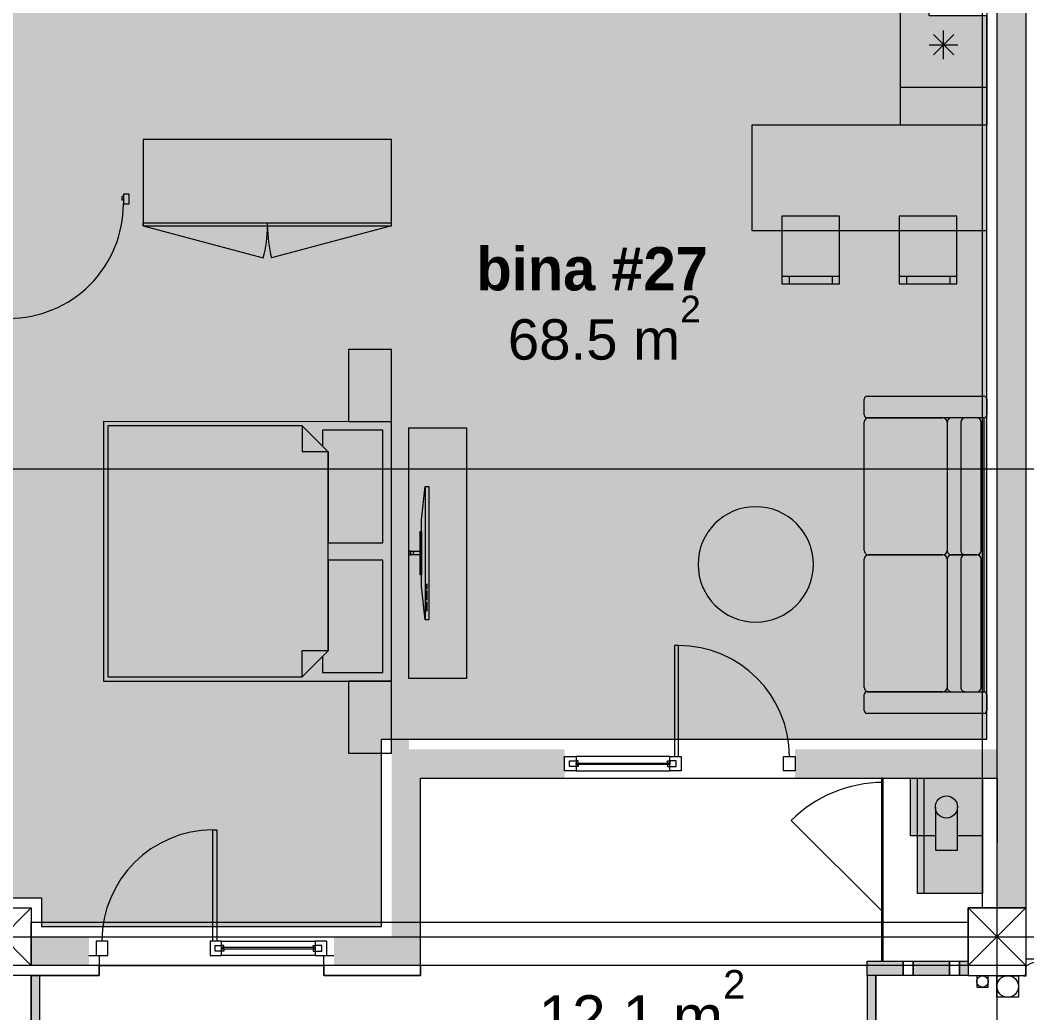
# Model space of a CAD drawing. Header units: millimetres. Extents: x 475159934 to 476245151, y 4620917055 to 4621447368.
# Drawn here: x 475268739 to 475275725, y 4621143878 to 4621150765 of the extents above; entities that cross this region are included whole.
import ezdxf

# ---------------------------------------------------------------- set-up
doc = ezdxf.new("R2010")
doc.units = ezdxf.units.MM
doc.header["$MEASUREMENT"] = 0
doc.linetypes.add('Dashed', pattern=[423.333333, 211.666667, -211.666667])
for name, color, linetype, lineweight in [('2D Drafting - General_Pen_No__1_Pen_No__7', 7, 'Continuous', 0), ('2D Drafting - General_Pen_No__250_Pen_No__2_Pen_No__7', 7, 'Continuous', 0), ('2D Drafting - General_Pen_No__250_Pen_No__7_Pen_No__250', 7, 'Continuous', 0), ('2D Drafting - General_Pen_No__250_Pen_No__7_Pen_No__7', 7, 'Continuous', 0), ('2D Drafting - General_Pen_No__7_Pen_No__7_Pen_No__7', 7, 'Continuous', 0), ('Annotation - Text_Pen_No__7_Pen_No__142', 142, 'Continuous', 0), ('Doors_Pen_No__7_Pen_No__7_Pen_No__7', 7, 'Continuous', 0), ('G-Anno-Nplt_Pen_No__142', 142, 'Continuous', 0), ('G-Anno-Nplt_Pen_No__151', 151, 'Continuous', 0), ('G-Anno-Nplt_Pen_No__4', 7, 'Continuous', 0), ('G-Anno-Nplt_Pen_No__7', 7, 'Continuous', 0), ('gegmebi_Pen_No__1_Pen_No__7', 7, 'Continuous', 0), ('gegmebi_Pen_No__7_Pen_No__7', 7, 'Continuous', 0), ('kar-panjara_Pen_No__7_Pen_No__7_Pen_No__7', 7, 'Continuous', 0), ('New_2D Drafting - General_Pen_No__250_Pen_No__7_Pen_No__255', 255, 'Continuous', 0), ('New_2D Drafting - General_Pen_No__2_Pen_No__250', 7, 'Continuous', 0), ('New_G-Anno-Nplt_Pen_No__250', 7, 'Continuous', 0), ('New_G-Anno-Nplt_Pen_No__255', 255, 'Continuous', 0), ('New_G-Anno-Nplt_Pen_No__4', 7, 'Continuous', 0), ('New_reg_nak_Pen_No__250', 7, 'Continuous', 0), ('New_reg_nak_Pen_No__7', 7, 'Continuous', 0), ('New_Structural - Bearing_Pen_No__250', 7, 'Continuous', 0), ('New_Structural - Bearing_Pen_No__7', 7, 'Continuous', 0), ('zoma_Pen_No__1', 1, 'Continuous', 0), ('zoma_Pen_No__142', 142, 'Continuous', 0), ('zoma_Pen_No__5_Pen_No__5', 5, 'Continuous', 0)]:
    doc.layers.add(name, color=color, linetype=linetype, lineweight=lineweight)
for name, color, linetype in [('New_Interior - Furniture', 7, 'Continuous'), ('New_R03_Nakveti', 7, 'Continuous'), ('zoma', 7, 'Continuous')]:
    doc.layers.add(name, color=color, linetype=linetype)
doc.layers.add('New_Interior - Furniture _Pen_No__252', color=7, linetype='Continuous', lineweight=0, true_color=0x666666)
doc.layers.add('New_R03_Nakveti_Pen_No__252', color=7, linetype='Continuous', lineweight=0, true_color=0x666666)
doc.styles.add('GENERATED_STYLE_1', font='arial.ttf')
doc.styles.add('GENERATED_STYLE_3', font='arial.ttf')
doc.styles.add('GENERATED_STYLE_7', font='')
doc.styles.get('GENERATED_STYLE_7').set_extended_font_data('AcadMtavr', bold=True)
doc.dimstyles.new('GENERATED_STYLE__11', dxfattribs={"dimtxt": 500, "dimasz": 228, "dimexe": 0.18, "dimexo": 3, "dimgap": 0, "dimtad": 1, "dimlfac": 0.001, "dimzin": 0, "dimdsep": 46, "dimtxsty": 'GENERATED_STYLE_3', "dimblk": 'ARROWHEAD_2', "dimblk1": 'ARROWHEAD_2', "dimblk2": 'ARROWHEAD_2', "dimcen": 0.09, "dimclrd": 1, "dimclre": 1, "dimclrt": 1, "dimadec": 0, "dimazin": 0, "dimtfac": 1, "dimtdec": 4, "dimtmove": 2, "dimatfit": 3, "dimfxl": 1, "dimtolj": 1, "dimtzin": 0, "dimarcsym": 0})
doc.dimstyles.new('GENERATED_STYLE__27', dxfattribs={"dimtxt": 0.18, "dimasz": 364.8, "dimexe": 0.18, "dimexo": 0.0625, "dimgap": 0, "dimtad": 0, "dimtih": 1, "dimtoh": 1, "dimdec": 4, "dimzin": 0, "dimdsep": 46, "dimcen": 0.09, "dimadec": 0, "dimazin": 0, "dimtfac": 1, "dimtdec": 4, "dimtmove": 0, "dimatfit": 3, "dimldrblk": 'ARROWHEAD_11', "dimfxl": 1, "dimtolj": 1, "dimtzin": 0, "dimarcsym": 0})
doc.dimstyles.new('GENERATED_STYLE__3', dxfattribs={"dimtxt": 200, "dimasz": 64.421331, "dimexe": 0.18, "dimexo": 3, "dimgap": 0, "dimtad": 1, "dimtih": 1, "dimtoh": 1, "dimlfac": 0.001, "dimzin": 0, "dimdsep": 46, "dimtxsty": 'GENERATED_STYLE_3', "dimblk": 'ARROWHEAD_2', "dimblk1": 'ARROWHEAD_2', "dimblk2": 'ARROWHEAD_2', "dimcen": 0.09, "dimclrd": 142, "dimclre": 142, "dimclrt": 142, "dimadec": 0, "dimazin": 0, "dimtfac": 1, "dimtdec": 4, "dimtmove": 0, "dimatfit": 3, "dimfxl": 1, "dimtolj": 1, "dimtzin": 0, "dimarcsym": 0})
doc.dimstyles.new('GENERATED_STYLE__6', dxfattribs={"dimtxt": 200, "dimasz": 64.421331, "dimexe": 0.18, "dimexo": 3, "dimgap": 0, "dimtad": 1, "dimlfac": 0.001, "dimzin": 0, "dimdsep": 46, "dimtxsty": 'GENERATED_STYLE_3', "dimblk": 'ARROWHEAD_2', "dimblk1": 'ARROWHEAD_2', "dimblk2": 'ARROWHEAD_2', "dimcen": 0.09, "dimclrd": 142, "dimclre": 142, "dimclrt": 142, "dimadec": 0, "dimazin": 0, "dimtfac": 1, "dimtdec": 4, "dimtmove": 0, "dimatfit": 3, "dimfxl": 1, "dimtolj": 1, "dimtzin": 0, "dimarcsym": 0})
doc.dimstyles.new('GENERATED_STYLE__7', dxfattribs={"dimtxt": 200, "dimasz": 64.421331, "dimexe": 0.18, "dimexo": 3, "dimgap": 0, "dimtad": 1, "dimtih": 1, "dimtoh": 1, "dimlfac": 0.001, "dimzin": 0, "dimdsep": 46, "dimtxsty": 'GENERATED_STYLE_3', "dimblk": 'ARROWHEAD_2', "dimblk1": 'ARROWHEAD_2', "dimblk2": 'ARROWHEAD_2', "dimcen": 0.09, "dimclrd": 142, "dimclre": 142, "dimclrt": 142, "dimadec": 0, "dimazin": 0, "dimtfac": 1, "dimtdec": 4, "dimtmove": 2, "dimatfit": 3, "dimfxl": 1, "dimtolj": 1, "dimtzin": 0, "dimarcsym": 0})

# ---------------------------------------------------------------- blocks, each defined once
blk = doc.blocks.new('Kitchen Layout 26_7')
at = {"layer": 'New_Interior - Furniture _Pen_No__252', "color": 251, "linetype": 'Continuous', "lineweight": 0, "true_color": 0x666666}
for p, q in [((3938.3, 705.1), (4079.7, 563.7)), ((3938.3, 563.7), (4079.7, 705.1)), ((4009, 734.4), (4009, 534.4)), ((3909, 634.4), (4109, 634.4)), ((3252.1, -27.5), (2802.1, -27.5)), ((2802.1, -27.5), (2802.1, -377.5)), ((3252.1, -377.5), (3252.1, -27.5)), ((2802.1, -377.5), (3252.1, -377.5))]:
    blk.add_line(p, q, dxfattribs=at)
at = {"layer": 'New_Interior - Furniture _Pen_No__252', "color": 251, "linetype": 'Dashed', "lineweight": 0, "true_color": 0x666666}
for p, q in [((4309, 338.2), (4009, 338.2)), ((4009, 338.2), (4009, -207.5)), ((4309, -507.5), (4309, 338.2)), ((4009, -207.5), (544, -207.5)), ((544, -207.5), (544, -507.5)), ((544, -507.5), (4309, -507.5))]:
    blk.add_line(p, q, dxfattribs=at)
at = {"layer": 'New_Interior - Furniture _Pen_No__252', "color": 251, "linetype": 'Continuous', "lineweight": 0, "true_color": 0x666666, "flags": 128}
for points in [[(236.7, -507.5), (4309, -507.5), (4309, 1192.5), (3709, 1192.5), (3709, 92.5), (236.7, 92.5)], [(3709, 930.6), (3709, 338.2), (4309, 338.2), (4309, 930.6)], [(2122.1, 42.5), (1542.1, 42.5), (1542.1, -457.5), (2122.1, -457.5)], [(3302.1, 22.5), (2752.1, 22.5), (2752.1, -477.5), (3302.1, -477.5)]]:
    blk.add_lwpolyline(points, close=True, dxfattribs=at)
at = {"layer": 'New_Interior - Furniture _Pen_No__252', "color": 251, "linetype": 'Continuous', "lineweight": 0, "true_color": 0x666666}
for centre, radius in [((1666.8, -92.5), 72.5), ((1958.5, -107.5), 105), ((1687.1, -325.5), 90), ((1991.6, -345), 72.5)]:
    blk.add_circle(centre, radius, dxfattribs=at)
blk = doc.blocks.new('Bed Layout 23')
at = {"layer": 'New_R03_Nakveti_Pen_No__252', "color": 251, "linetype": 'Continuous', "lineweight": 0, "true_color": 0x666666}
for p, q in [((-900, 0), (-1400, 0)), ((-1400, 0), (-1400, -300)), ((-900, -300), (-900, 0)), ((900, 0), (-900, 0)), ((-900, 0), (-900, -2000)), ((1400, 0), (900, 0)), ((900, 0), (900, -300)), ((900, -2000), (900, 0)), ((1400, -300), (1400, 0)), ((-1400, -300), (-900, -300)), ((900, -300), (1400, -300)), ((-690, -440), (-870, -620)), ((0, -440), (-690, -440)), ((-690, -440), (-690, -620)), ((690, -440), (0, -440)), ((870, -620), (690, -440)), ((690, -440), (690, -620)), ((-870, -620), (-870, -1970)), ((-870, -620), (-690, -620)), ((870, -620), (690, -620)), ((870, -1970), (870, -620)), ((-900, -2000), (900, -2000)), ((-870, -1970), (0, -1970)), ((0, -1970), (870, -1970))]:
    blk.add_line(p, q, dxfattribs=at)
at = {"layer": 'New_R03_Nakveti_Pen_No__252', "color": 251, "linetype": 'Continuous', "lineweight": 0, "true_color": 0x666666, "flags": 128}
for points in [[(-60, -440), (-60, -60), (-840, -60), (-840, -480), (-730, -480), (-690, -440)], [(690, -440), (730, -480), (840, -480), (840, -60), (60, -60), (60, -440)]]:
    blk.add_lwpolyline(points, close=True, dxfattribs=at)
blk = doc.blocks.new('Sofa 23')
at = {"layer": 'New_Interior - Furniture _Pen_No__252', "color": 251, "linetype": 'Continuous', "lineweight": 0, "true_color": 0x666666}
for p, q in [((20, 850), (130, 850)), ((2070, 850), (2180, 850)), ((0, 20), (0, 830)), ((150, 830), (150, 20)), ((150, 830), (2050, 830)), ((150, 780), (150, 604.7)), ((1070, 810), (180, 810)), ((1100, 604.7), (1100, 780)), ((1100, 780), (1100, 604.7)), ((2020, 810), (1130, 810)), ((2050, 20), (2050, 830)), ((2050, 604.7), (2050, 780)), ((2200, 830), (2200, 20)), ((180, 670), (1070, 670)), ((1130, 670), (2020, 670)), ((180, 574.7), (1070, 574.7)), ((180, 574.7), (1070, 574.7)), ((1130, 574.7), (2020, 574.7)), ((1130, 574.7), (2020, 574.7)), ((150, 30), (150, 544.7)), ((1100, 544.7), (1100, 30)), ((1100, 30), (1100, 544.7)), ((2050, 544.7), (2050, 30)), ((130, 0), (20, 0)), ((1070, 0), (180, 0)), ((2020, 0), (1130, 0)), ((2180, 0), (2070, 0))]:
    blk.add_line(p, q, dxfattribs=at)
for centre, radius, start, end in [((20, 830), 20, 90, 180), ((130, 830), 20, 0, 90), ((2070, 830), 20, 90, 180), ((2180, 830), 20, 0, 90), ((180, 780), 30, 90, 180), ((1070, 780), 30, 0, 90), ((1130, 780), 30, 90, 180), ((2020, 780), 30, 0, 90), ((180, 700), 30, 180, 270), ((1070, 700), 30, 270, 0), ((1130, 700), 30, 180, 270), ((2020, 700), 30, 270, 0), ((180, 604.7), 30, 180, 270), ((180, 544.7), 30, 90, 180), ((1070, 604.7), 30, 270, 0), ((1070, 544.7), 30, 0, 90), ((1130, 604.7), 30, 180, 270), ((1130, 544.7), 30, 90, 180), ((2020, 604.7), 30, 270, 0), ((2020, 544.7), 30, 0, 90), ((20, 20), 20, 180, 270), ((130, 20), 20, 270, 0), ((180, 30), 30, 180, 270), ((1070, 30), 30, 270, 0), ((1130, 30), 30, 180, 270), ((2020, 30), 30, 270, 0), ((2070, 20), 20, 180, 270), ((2180, 20), 20, 270, 0)]:
    blk.add_arc(centre, radius, start, end, dxfattribs=at)
blk = doc.blocks.new('Designer Table 05 26')
at = {"layer": 'New_Interior - Furniture _Pen_No__252', "color": 251, "linetype": 'Continuous', "lineweight": 0, "true_color": 0x666666, "flags": 128}
blk.add_lwpolyline([(400, 0, 1), (-400, 0, 1)], format="xyb", close=True, dxfattribs=at)
blk = doc.blocks.new('Dining Table Rectangle 24')
at = {"layer": 'New_Interior - Furniture _Pen_No__252', "color": 251, "linetype": 'Continuous', "lineweight": 0, "true_color": 0x666666}
for p, q in [((-557.5, 685), (-557.5, 735)), ((-257.5, 685), (-257.5, 735)), ((257.5, 685), (257.5, 735)), ((557.5, 685), (557.5, 735)), ((-607.5, 685), (-207.5, 685)), ((207.5, 685), (607.5, 685))]:
    blk.add_line(p, q, dxfattribs=at)
at = {"layer": 'New_Interior - Furniture _Pen_No__252', "color": 251, "linetype": 'Continuous', "lineweight": 0, "true_color": 0x666666, "flags": 128}
for points in [[(-607.5, 265), (-207.5, 265), (-207.5, 735), (-607.5, 735)], [(207.5, 265), (607.5, 265), (607.5, 735), (207.5, 735)], [(-815, -365), (815, -365), (815, 365), (-815, 365)]]:
    blk.add_lwpolyline(points, close=True, dxfattribs=at)
blk = doc.blocks.new('Wardrobe 01 26_14')
at = {"layer": 'New_Interior - Furniture _Pen_No__252', "color": 251, "linetype": 'Continuous', "lineweight": 0, "true_color": 0x666666}
for p, q in [((0, 20), (1723.6, 20)), ((0, 0), (0, 20)), ((0, 0), (832.4, -223)), ((861.8, 0), (861.8, 20)), ((1723.6, 0), (891.2, -223))]:
    blk.add_line(p, q, dxfattribs=at)
at = {"layer": 'New_Interior - Furniture _Pen_No__252', "color": 251, "linetype": 'Continuous', "lineweight": 0, "true_color": 0x666666, "flags": 128}
blk.add_lwpolyline([(0, 0), (1723.6, 0), (1723.6, 600), (0, 600)], close=True, dxfattribs=at)
at = {"layer": 'New_Interior - Furniture _Pen_No__252', "color": 251, "linetype": 'Continuous', "lineweight": 0, "true_color": 0x666666}
for centre, start, end in [((0, 0), 345, 0), ((1723.6, 0), 180, 195)]:
    blk.add_arc(centre, 861.8, start, end, dxfattribs=at)
blk = doc.blocks.new('*D841', base_point=(475826095.756614, 4621095193.190637))
at = {"layer": 'zoma_Pen_No__1', "color": 1, "linetype": 'Continuous', "lineweight": 0, "transparency": 16777216}
for p, q in [((475297116.781968, 4621144206.159981), (475297116.781968, 4621144352.859981)), ((475297266.781968, 4621144119.557481), (475296966.781968, 4621144292.762481)), ((475297341.781968, 4621144206.159981), (475296891.781968, 4621144206.159981)), ((475297116.781968, 4621136051.488978), (475297116.781968, 4621144206.159981)), ((475296966.781968, 4621136138.091478), (475297266.781968, 4621135964.886478)), ((475297341.781968, 4621136051.488978), (475296891.781968, 4621136051.488978)), ((475297116.781968, 4621135904.788979), (475297116.781968, 4621136051.488978))]:
    blk.add_line(p, q, dxfattribs=at)
at = {"layer": 'zoma_Pen_No__1', "color": 1, "lineweight": 0, "transparency": 16777216, "insert": (475297016.781968, 4621136884.270884), "char_height": 500, "attachment_point": 7, "rotation": 90, "style": 'GENERATED_STYLE_3'}
blk.add_mtext('\\A1;{\\pql;\\fArial|b0|i0|c204|p0;\\W1.000000;8.15}', dxfattribs=at)
blk = doc.blocks.new('ARROWHEAD_2')
at = {"color": 0, "linetype": 'Continuous', "lineweight": 0}
for p, q in [((-0.378, -0.655), (0.378, 0.655)), ((0, 0), (-1, 0))]:
    blk.add_line(p, q, dxfattribs=at)
blk = doc.blocks.new('*D878', base_point=(475826095.8, 4621095193.2))
at = {"layer": 'zoma_Pen_No__142', "color": 142, "linetype": 'Continuous', "lineweight": 0, "transparency": 16777216}
for p, q in [((475268441.2, 4621137897.2), (475268392.3, 4621137812.4)), ((475268416.8, 4621137791.2), (475268416.8, 4621137918.4)), ((475268841.2, 4621137897.2), (475268792.3, 4621137812.4)), ((475268816.8, 4621137791.2), (475268816.8, 4621137918.4)), ((475268416.8, 4621137854.8), (475268816.8, 4621137854.8))]:
    blk.add_line(p, q, dxfattribs=at)
blk = doc.blocks.new('*D879', base_point=(475826095.8, 4621095193.2))
at = {"layer": 'zoma_Pen_No__142', "color": 142, "linetype": 'Continuous', "lineweight": 0, "transparency": 16777216}
for p, q in [((475268841.2, 4621137897.2), (475268792.3, 4621137812.4)), ((475268816.8, 4621137791.2), (475268816.8, 4621137918.4)), ((475275341.2, 4621137897.2), (475275292.3, 4621137812.4)), ((475275316.8, 4621137791.2), (475275316.8, 4621137918.4)), ((475268816.8, 4621137854.8), (475275316.8, 4621137854.8))]:
    blk.add_line(p, q, dxfattribs=at)
at = {"layer": 'zoma_Pen_No__142', "color": 142, "lineweight": 0, "transparency": 16777216, "char_height": 200, "attachment_point": 7, "style": 'GENERATED_STYLE_3'}
for s, insert in [('\\A1;{\\pql;\\fArial|b0|i0|c204|p0;\\W1.000000;6.50}', (475271799.9, 4621137894.8)), ('\\A1;{\\pql;\\fArial|b0|i0|c204|p0;\\W1.000000;0.40}', (475274758.4, 4621137894.8))]:
    blk.add_mtext(s, dxfattribs=dict(at, insert=insert))
blk = doc.blocks.new('*D880', base_point=(475826095.8, 4621095193.2))
at = {"layer": 'zoma_Pen_No__142', "color": 142, "linetype": 'Continuous', "lineweight": 0, "transparency": 16777216}
for p, q in [((475275341.2, 4621137897.2), (475275292.3, 4621137812.4)), ((475275316.8, 4621137791.2), (475275316.8, 4621137918.4)), ((475275741.2, 4621137897.2), (475275692.3, 4621137812.4)), ((475275716.8, 4621137791.2), (475275716.8, 4621137918.4)), ((475275316.8, 4621137854.8), (475275716.8, 4621137854.8))]:
    blk.add_line(p, q, dxfattribs=at)
at = {"layer": 'zoma_Pen_No__142', "color": 142, "lineweight": 0, "transparency": 16777216, "insert": (475275599.9, 4621137951.9), "char_height": 200, "attachment_point": 7, "style": 'GENERATED_STYLE_3'}
blk.add_mtext('\\A1;{\\pql;\\fArial|b0|i0|c204|p0;\\W1.000000;0.30}', dxfattribs=at)
blk = doc.blocks.new('*D881', base_point=(475826095.8, 4621095193.2))
at = {"layer": 'zoma_Pen_No__142', "color": 142, "linetype": 'Continuous', "lineweight": 0, "transparency": 16777216}
for p, q in [((475275741.2, 4621137897.2), (475275692.3, 4621137812.4)), ((475275716.8, 4621137791.2), (475275716.8, 4621137918.4)), ((475276041.2, 4621137897.2), (475275992.3, 4621137812.4)), ((475276016.8, 4621137791.2), (475276016.8, 4621137918.4)), ((475275716.8, 4621137854.8), (475276016.8, 4621137854.8))]:
    blk.add_line(p, q, dxfattribs=at)
blk = doc.blocks.new('*D968', base_point=(475826095.8, 4621095193.2))
at = {"layer": 'zoma_Pen_No__142', "color": 142, "linetype": 'Continuous', "lineweight": 0, "transparency": 16777216}
for p, q in [((475300055.4, 4621159406.2), (475299928.2, 4621159406.2)), ((475300034.2, 4621159381.7), (475299949.4, 4621159430.6)), ((475299991.8, 4621159406.2), (475299991.8, 4621159447.6)), ((475299991.8, 4621140051.5), (475299991.8, 4621159406.2)), ((475299949.4, 4621140076), (475300034.2, 4621140027.1)), ((475300055.4, 4621140051.5), (475299928.2, 4621140051.5)), ((475299991.8, 4621140010.1), (475299991.8, 4621140051.5))]:
    blk.add_line(p, q, dxfattribs=at)
at = {"layer": 'zoma_Pen_No__142', "color": 142, "lineweight": 0, "transparency": 16777216, "insert": (475299951.8, 4621149385.6), "char_height": 200, "attachment_point": 7, "rotation": 90, "style": 'GENERATED_STYLE_3'}
blk.add_mtext('\\A1;{\\pql;\\fArial|b0|i0|c204|p0;\\W1.000000;19.35}', dxfattribs=at)
blk = doc.blocks.new('*D970', base_point=(475826095.8, 4621095193.2))
at = {"layer": 'zoma_Pen_No__142', "color": 142, "linetype": 'Continuous', "lineweight": 0, "transparency": 16777216}
for p, q in [((475299274.8, 4621144206.2), (475299147.7, 4621144206.2)), ((475299168.8, 4621144230.6), (475299253.6, 4621144181.7)), ((475299211.2, 4621140451.5), (475299211.2, 4621144206.2)), ((475299168.8, 4621140476), (475299253.6, 4621140427.1)), ((475299274.8, 4621140451.5), (475299147.7, 4621140451.5))]:
    blk.add_line(p, q, dxfattribs=at)
at = {"layer": 'zoma_Pen_No__142', "color": 142, "lineweight": 0, "transparency": 16777216, "char_height": 200, "attachment_point": 7, "rotation": 90, "style": 'GENERATED_STYLE_3'}
for s, insert in [('\\A1;{\\pql;\\fArial|b0|i0|c204|p0;\\W1.000000;0.40}', (475299171.2, 4621143647.8)), ('\\A1;{\\pql;\\fArial|b0|i0|c204|p0;\\W1.000000;3.75}', (475299171.2, 4621142061.9))]:
    blk.add_mtext(s, dxfattribs=dict(at, insert=insert))
blk = doc.blocks.new('ARROWHEAD_11')
at = {"color": 0, "linetype": 'Continuous', "lineweight": 0}
blk.add_line((0, 0), (-1, 0), dxfattribs=at)
at = {"color": 0, "linetype": 'Continuous', "lineweight": 0, "const_width": 0.25, "flags": 128}
blk.add_lwpolyline([(-0.125, 0, 1), (0.125, 0, 1)], format="xyb", close=True, dxfattribs=at)
blk = doc.blocks.new('Flexible Shelf 26')
at = {"layer": 'New_Interior - Furniture _Pen_No__252', "color": 251, "linetype": 'Continuous', "lineweight": 0, "true_color": 0x666666, "flags": 128}
blk.add_lwpolyline([(0, 0), (1739.8, 0), (1739.8, 400), (0, 400)], close=True, dxfattribs=at)
blk = doc.blocks.new('Flat Panel TV 26')
at = {"layer": 'New_Interior - Furniture _Pen_No__252', "color": 251, "linetype": 'Continuous', "lineweight": 0, "true_color": 0x666666}
for p, q in [((0, 25), (925.5, 25)), ((678.7, 10), (678.7, 16.2)), ((678.7, 16.2), (709.6, 16.2)), ((709.6, 10), (678.7, 10)), ((709.6, 16.2), (709.6, 10)), ((725, 10), (725, 16.2)), ((725, 16.2), (786.7, 16.2)), ((786.7, 10), (725, 10)), ((786.7, 16.2), (786.7, 10)), ((802.1, 10), (802.1, 16.2)), ((802.1, 16.2), (863.8, 16.2)), ((863.8, 10), (802.1, 10)), ((863.8, 16.2), (863.8, 10))]:
    blk.add_line(p, q, dxfattribs=at)
at = {"layer": 'New_Interior - Furniture _Pen_No__252', "color": 251, "linetype": 'Continuous', "lineweight": 0, "true_color": 0x666666, "flags": 128}
for points in [[(447.8, 127.5), (477.8, 127.5), (477.8, 137.5), (447.8, 137.5)], [(450.3, 60), (475.3, 60), (475.3, 127.5), (450.3, 127.5)], [(0, 0), (925.5, 0), (925.5, 25), (694.1, 50), (231.4, 50), (0, 25)], [(312.8, 50), (612.8, 50), (612.8, 60), (312.8, 60)]]:
    blk.add_lwpolyline(points, close=True, dxfattribs=at)
at = {"layer": 'New_Interior - Furniture _Pen_No__252', "color": 251, "linetype": 'Continuous', "lineweight": 0, "true_color": 0x666666}
blk.add_arc((462.8, 93.8), 12.5, 0, 180, dxfattribs=at)

msp = doc.modelspace()

# ---------------------------------------------------------------- hatches: boundary and pattern name
at = {"layer": '2D Drafting - General_Pen_No__250_Pen_No__2_Pen_No__7', "linetype": 'Continuous', "lineweight": 0}
msp.add_hatch(color=7, dxfattribs=at).paths.add_polyline_path([(475269593.181, 4621150036.167), (475269495.057, 4621150036.167), (475269495.057, 4621149137.506), (475269593.181, 4621149137.506)])
at = {"layer": '2D Drafting - General_Pen_No__250_Pen_No__7_Pen_No__7', "linetype": 'Continuous', "lineweight": 0}
for points in [[(475275516.775, 4621151606.167), (475275516.775, 4621144606.167), (475275716.775, 4621144606.167), (475275716.775, 4621151606.167)], [(475271316.775, 4621150036.167), (475269593.181, 4621150036.167), (475269593.181, 4621149938.043), (475271316.775, 4621149938.043), (475271316.775, 4621145706.167), (475271436.775, 4621145706.167), (475271436.775, 4621150036.167)], [(475271516.775, 4621144406.16), (475271516.775, 4621145706.167), (475271316.775, 4621145706.167), (475271316.775, 4621144406.16)], [(475272516.773, 4621145506.167), (475271516.775, 4621145506.167), (475271516.775, 4621145706.167), (475272516.773, 4621145706.167)], [(475275516.775, 4621145506.167), (475274116.773, 4621145506.167), (475274116.773, 4621145706.167), (475275516.775, 4621145706.167)], [(475274716.775, 4621145476.172), (475274726.775, 4621145476.172), (475274726.775, 4621145506.167), (475274716.775, 4621145506.167)], [(475274716.775, 4621144236.167), (475274726.775, 4621144236.167), (475274726.775, 4621144576.172), (475274716.775, 4621144576.172)], [(475268816.775, 4621144206.184), (475269216.938, 4621144206.184), (475269216.938, 4621144406.184), (475268816.775, 4621144406.184)], [(475271516.775, 4621144206.18), (475270916.939, 4621144206.18), (475270916.939, 4621144406.18), (475271516.775, 4621144406.18)]]:
    msp.add_hatch(color=7, dxfattribs=at).paths.add_polyline_path(points)
at = {"layer": 'G-Anno-Nplt_Pen_No__151', "linetype": 'Continuous', "lineweight": 0, "true_color": 0x1f2f3f}
msp.add_hatch(color=169, dxfattribs=at).paths.add_polyline_path([(475265856.332, 4621151766.085), (475265266.775, 4621151766.085), (475265266.775, 4621149578.944), (475265336.775, 4621149578.944), (475265336.775, 4621144476.16), (475268346.775, 4621144476.16), (475268346.775, 4621144676.16), (475268886.775, 4621144676.16), (475268886.775, 4621144476.18), (475271227.734, 4621144476.18), (475271246.775, 4621144476.18), (475271246.775, 4621145776.167), (475275446.775, 4621145776.167), (475275446.775, 4621150795.966), (475275046.775, 4621150795.966), (475275046.775, 4621151736.166), (475268886.775, 4621151736.166), (475268886.775, 4621151536.16), (475268346.775, 4621151536.16), (475268346.775, 4621152096.092), (475267076.456, 4621152096.092), (475267076.456, 4621152166.092), (475265856.332, 4621152166.092)])
at = {"layer": 'New_2D Drafting - General_Pen_No__250_Pen_No__7_Pen_No__255', "linetype": 'Continuous', "lineweight": 0}
for points in [[(475275416.775, 4621145506.172), (475274916.775, 4621145506.167), (475274916.778, 4621145106.172), (475275089.764, 4621145106.173), (475275089.765, 4621145006.17), (475275243.791, 4621145006.172), (475275243.79, 4621145106.175), (475275416.778, 4621145106.176)], [(475275416.775, 4621145506.172), (475274966.775, 4621145506.172), (475274966.775, 4621144706.172), (475275416.775, 4621144706.172)]]:
    msp.add_hatch(color=255, dxfattribs=at).paths.add_polyline_path(points)
at = {"layer": 'New_G-Anno-Nplt_Pen_No__250', "linetype": 'Continuous', "lineweight": 0, "true_color": 0x000000}
for points in [[(475274866.775, 4621144136.167), (475274616.775, 4621144136.167), (475274616.775, 4621144236.167), (475274866.775, 4621144236.167)], [(475274936.775, 4621144236.167), (475275186.775, 4621144236.167), (475275186.775, 4621144136.167), (475274936.775, 4621144136.167)], [(475275316.775, 4621144136.167), (475275256.775, 4621144136.167), (475275256.775, 4621144236.167), (475275316.775, 4621144236.167)]]:
    msp.add_hatch(color=18, dxfattribs=at).paths.add_polyline_path(points)
at = {"layer": 'New_G-Anno-Nplt_Pen_No__255', "linetype": 'Continuous', "lineweight": 0}
msp.add_hatch(color=255, dxfattribs=at).paths.add_polyline_path([(475274676.775, 4621143006.368), (475274676.775, 4621144136.167), (475274616.775, 4621144136.167), (475274616.775, 4621143066.368), (475268876.791, 4621143066.368), (475268876.791, 4621144136.513), (475268816.775, 4621144136.513), (475268816.775, 4621143006.368)])

# ---------------------------------------------------------------- linework, layer by layer
at = {"layer": '2D Drafting - General_Pen_No__1_Pen_No__7', "color": 7, "linetype": 'Continuous', "lineweight": 0}
for p, q in [((475268416.775, 4621144206.167), (475268816.775, 4621144606.167)), ((475268816.775, 4621144206.167), (475268416.775, 4621144606.167)), ((475275316.775, 4621144206.167), (475275716.775, 4621144606.167)), ((475275716.775, 4621144206.167), (475275316.775, 4621144606.167))]:
    msp.add_line(p, q, dxfattribs=at)
at = {"layer": '2D Drafting - General_Pen_No__1_Pen_No__7', "color": 7, "linetype": 'Continuous', "lineweight": 0, "flags": 128}
for points in [[(475275416.775, 4621144606.167), (475275416.775, 4621151606.167), (475275716.775, 4621151606.167), (475275716.775, 4621144606.167)], [(475268816.775, 4621144206.167), (475268416.775, 4621144206.167), (475268416.775, 4621144606.167), (475268816.775, 4621144606.167)], [(475275716.775, 4621144206.167), (475275316.775, 4621144206.167), (475275316.775, 4621144606.167), (475275716.775, 4621144606.167)], [(475275316.775, 4621144206.167), (475268816.775, 4621144206.167), (475268816.775, 4621144506.167), (475275316.775, 4621144506.167)]]:
    msp.add_lwpolyline(points, close=True, dxfattribs=at)
at = {"layer": '2D Drafting - General_Pen_No__1_Pen_No__7', "color": 7, "linetype": 'Continuous', "lineweight": 0}
for centre, radius in [((475275416.782, 4621144096.083), 40), ((475275591.782, 4621144061.083), 75)]:
    msp.add_circle(centre, radius, dxfattribs=at)
at = {"layer": '2D Drafting - General_Pen_No__250_Pen_No__7_Pen_No__250', "color": 7, "linetype": 'Continuous', "lineweight": 0, "flags": 128}
for points in [[(475274716.775, 4621145476.172), (475274726.775, 4621145476.172), (475274726.775, 4621145506.167), (475274716.775, 4621145506.167)], [(475274716.775, 4621144236.167), (475274726.775, 4621144236.167), (475274726.775, 4621144576.172), (475274716.775, 4621144576.172)]]:
    msp.add_lwpolyline(points, close=True, dxfattribs=at)
at = {"layer": '2D Drafting - General_Pen_No__7_Pen_No__7_Pen_No__7', "color": 7, "linetype": 'Continuous', "lineweight": 0, "flags": 128}
for points in [[(475272596.777, 4621145556.191), (475273246.777, 4621145556.22), (475273246.773, 4621145656.159), (475272596.773, 4621145656.13)], [(475270786.939, 4621144276.542), (475270136.939, 4621144276.57), (475270136.943, 4621144376.509), (475270786.943, 4621144376.481)]]:
    msp.add_lwpolyline(points, close=True, dxfattribs=at)
at = {"layer": '2D Drafting - General_Pen_No__7_Pen_No__7_Pen_No__7', "color": 7, "linetype": 'Continuous', "lineweight": 0}
for centre, radius, start, end in [((475268661.235, 4621149490.449), 794.311, 270, 0.0016803), ((475273306.462, 4621145656.172), 770.311, 0.005711, 90.0025313), ((475270077.254, 4621144376.522), 770.311, 89.9974687, 179.994289)]:
    msp.add_arc(centre, radius, start, end, dxfattribs=at)
at = {"layer": 'Doors_Pen_No__7_Pen_No__7_Pen_No__7', "color": 7, "linetype": 'Continuous', "lineweight": 0, "flags": 128}
for points in [[(475269495.057, 4621149558.205), (475269455.546, 4621149558.205), (475269455.546, 4621149490.472), (475269495.057, 4621149490.472)], [(475269446.657, 4621149543.805), (475269455.546, 4621149543.805), (475269455.546, 4621149517.139), (475269446.657, 4621149517.139)], [(475273279.795, 4621145656.171), (475273306.462, 4621145656.172), (475273306.428, 4621146426.483), (475273279.761, 4621146426.482)], [(475270103.921, 4621144376.521), (475270077.254, 4621144376.522), (475270077.288, 4621145146.834), (475270103.955, 4621145146.832)]]:
    msp.add_lwpolyline(points, close=True, dxfattribs=at)
at = {"layer": 'G-Anno-Nplt_Pen_No__4', "color": 7, "linetype": 'Continuous', "lineweight": 0, "flags": 128}
msp.add_lwpolyline([(475265856.332, 4621151766.085), (475265266.775, 4621151766.085), (475265266.775, 4621149578.944), (475265336.775, 4621149578.944), (475265336.775, 4621144476.16), (475268346.775, 4621144476.16), (475268346.775, 4621144676.16), (475268886.775, 4621144676.16), (475268886.775, 4621144476.18), (475271227.734, 4621144476.18), (475271246.775, 4621144476.18), (475271246.775, 4621145776.167), (475275446.775, 4621145776.167), (475275446.775, 4621150795.966), (475275046.775, 4621150795.966), (475275046.775, 4621151736.166), (475268886.775, 4621151736.166), (475268886.775, 4621151536.16), (475268346.775, 4621151536.16), (475268346.775, 4621152096.092), (475267076.456, 4621152096.092), (475267076.456, 4621152166.092), (475265856.332, 4621152166.092)], close=True, dxfattribs=at)
at = {"layer": 'gegmebi_Pen_No__1_Pen_No__7', "color": 7, "linetype": 'Continuous', "lineweight": 0, "flags": 128}
for points in [[(475275089.764, 4621145106.173), (475274916.778, 4621145106.172), (475274916.775, 4621145506.167), (475275416.775, 4621145506.172), (475275416.778, 4621145106.176), (475275243.79, 4621145106.175)], [(475275089.762, 4621145306.172), (475275089.765, 4621145006.17), (475275243.791, 4621145006.172), (475275243.788, 4621145306.173)]]:
    msp.add_lwpolyline(points, dxfattribs=at)
at = {"layer": 'gegmebi_Pen_No__7_Pen_No__7', "color": 7, "linetype": 'Continuous', "lineweight": 0}
for p, q in [((475275376.782, 4621144136.083), (475275376.782, 4621144056.083)), ((475275456.782, 4621144136.083), (475275376.782, 4621144136.083)), ((475275456.782, 4621144056.083), (475275456.782, 4621144136.083)), ((475275516.782, 4621143986.083), (475275516.782, 4621144136.083)), ((475275516.782, 4621144136.083), (475275666.782, 4621144136.083)), ((475275666.782, 4621144136.083), (475275666.782, 4621143986.083)), ((475275376.782, 4621144056.083), (475275456.782, 4621144056.083)), ((475275666.782, 4621143986.083), (475275516.782, 4621143986.083))]:
    msp.add_line(p, q, dxfattribs=at)
at = {"layer": 'kar-panjara_Pen_No__7_Pen_No__7_Pen_No__7', "color": 7, "linetype": 'Continuous', "lineweight": 0, "flags": 128}
for points in [[(475272596.777, 4621145556.191), (475272516.777, 4621145556.188), (475272516.773, 4621145656.188), (475272596.773, 4621145656.191)], [(475273326.777, 4621145556.163), (475273246.777, 4621145556.159), (475273246.773, 4621145656.159), (475273326.773, 4621145656.163)], [(475274116.777, 4621145556.24), (475274036.777, 4621145556.237), (475274036.773, 4621145656.237), (475274116.773, 4621145656.24)], [(475272551.774, 4621145626.128), (475272596.774, 4621145626.13), (475272596.775, 4621145611.13), (475272596.775, 4621145601.13), (475272611.775, 4621145601.131), (475272611.776, 4621145586.131), (475272551.776, 4621145586.128)], [(475272611.774, 4621145626.131), (475272596.774, 4621145626.13), (475272596.775, 4621145611.13), (475272611.775, 4621145611.131)], [(475272596.775, 4621145611.13), (475273246.775, 4621145611.159), (475273246.775, 4621145601.159), (475272596.775, 4621145601.13)], [(475273231.774, 4621145626.159), (475273246.774, 4621145626.159), (475273246.775, 4621145611.159), (475273231.775, 4621145611.159)], [(475273291.774, 4621145626.161), (475273246.774, 4621145626.159), (475273246.775, 4621145611.159), (475273246.775, 4621145601.159), (475273231.775, 4621145601.159), (475273231.776, 4621145586.159), (475273291.776, 4621145586.161)], [(475269266.939, 4621144276.591), (475269346.939, 4621144276.587), (475269346.943, 4621144376.587), (475269266.943, 4621144376.591)], [(475270056.939, 4621144276.513), (475270136.939, 4621144276.509), (475270136.943, 4621144376.509), (475270056.943, 4621144376.513)], [(475270091.942, 4621144346.511), (475270136.942, 4621144346.509), (475270136.941, 4621144331.509), (475270136.941, 4621144321.509), (475270151.941, 4621144321.509), (475270151.94, 4621144306.509), (475270091.94, 4621144306.511)], [(475270151.942, 4621144346.509), (475270136.942, 4621144346.509), (475270136.941, 4621144331.509), (475270151.941, 4621144331.509)], [(475270786.941, 4621144331.481), (475270136.941, 4621144331.509), (475270136.941, 4621144321.509), (475270786.941, 4621144321.481)], [(475270831.942, 4621144346.479), (475270786.942, 4621144346.481), (475270786.941, 4621144331.481), (475270786.941, 4621144321.481), (475270771.941, 4621144321.481), (475270771.94, 4621144306.481), (475270831.94, 4621144306.479)], [(475270771.942, 4621144346.481), (475270786.942, 4621144346.481), (475270786.941, 4621144331.481), (475270771.941, 4621144331.481)], [(475270786.939, 4621144276.542), (475270866.939, 4621144276.538), (475270866.943, 4621144376.538), (475270786.943, 4621144376.542)]]:
    msp.add_lwpolyline(points, close=True, dxfattribs=at)
at = {"layer": 'New_G-Anno-Nplt_Pen_No__4', "color": 7, "linetype": 'Continuous', "lineweight": 0, "flags": 128}
for points in [[(475268816.775, 4621144136.513), (475269286.953, 4621144136.513), (475269286.953, 4621144206.167), (475270846.926, 4621144206.167), (475270846.926, 4621144136.513), (475271516.775, 4621144136.513), (475271516.775, 4621145506.167), (475275518.511, 4621145506.167), (475275516.775, 4621144606.167), (475275316.775, 4621144606.167), (475275316.775, 4621144136.167), (475274676.775, 4621144136.167), (475274676.775, 4621143006.368), (475268816.775, 4621143006.368)], [(475274866.775, 4621144136.167), (475274616.775, 4621144136.167), (475274616.775, 4621144236.167), (475274866.775, 4621144236.167)], [(475274936.775, 4621144236.167), (475275186.775, 4621144236.167), (475275186.775, 4621144136.167), (475274936.775, 4621144136.167)], [(475275316.775, 4621144136.167), (475275256.775, 4621144136.167), (475275256.775, 4621144236.167), (475275316.775, 4621144236.167)], [(475274676.775, 4621143006.368), (475274676.775, 4621144136.167), (475274616.775, 4621144136.167), (475274616.775, 4621143066.368), (475268876.791, 4621143066.368), (475268876.791, 4621144136.513), (475268816.775, 4621144136.513), (475268816.775, 4621143006.368)]]:
    msp.add_lwpolyline(points, close=True, dxfattribs=at)
at = {"layer": 'New_reg_nak_Pen_No__250', "color": 7, "linetype": 'Continuous', "lineweight": 0}
for p, q in [((475275012.253, 4621144706.172), (475275012.253, 4621145506.172)), ((475274726.775, 4621144576.172), (475274726.775, 4621145476.172))]:
    msp.add_line(p, q, dxfattribs=at)
at = {"layer": 'New_reg_nak_Pen_No__250', "color": 7, "linetype": 'Continuous', "lineweight": 0, "flags": 128}
msp.add_lwpolyline([(475274716.775, 4621145506.154), (475274716.775, 4621144576.172)], dxfattribs=at)
msp.add_lwpolyline([(475275416.775, 4621145506.172), (475275416.775, 4621144706.172), (475274966.775, 4621144706.172), (475274966.775, 4621145506.172)], close=True, dxfattribs=at)
at = {"layer": 'New_reg_nak_Pen_No__250', "color": 7, "linetype": 'Continuous', "lineweight": 0}
msp.add_circle((475275166.775, 4621145306.172), 77.013, dxfattribs=at)
at = {"layer": 'New_reg_nak_Pen_No__7', "color": 7, "linetype": 'Continuous', "lineweight": 0, "flags": 128}
for points in [[(475268816.775, 4621159406.167), (475268816.775, 4621159476.167), (475275716.859, 4621159476.167), (475275716.636, 4621144206.167), (475275716.775, 4621144206.167)], [(475269216.938, 4621144276.589), (475269286.954, 4621144276.589), (475269286.952, 4621144136.513), (475261046.609, 4621144136.513), (475261046.609, 4621144276.535), (475261116.612, 4621144276.535)], [(475271516.775, 4621144206.167), (475271516.775, 4621144136.513), (475270846.931, 4621144136.513), (475270846.921, 4621144276.535), (475270916.939, 4621144276.54)], [(475275316.775, 4621144206.167), (475275316.775, 4621144136.167), (475275716.636, 4621144136.167), (475275716.636, 4621144206.174)]]:
    msp.add_lwpolyline(points, dxfattribs=at)
at = {"layer": 'New_Structural - Bearing_Pen_No__250', "color": 7, "linetype": 'Continuous', "lineweight": 0}
msp.add_line((475274726.787, 4621144576.172), (475274090.387, 4621145212.571), dxfattribs=at)
msp.add_lwpolyline([(475275718.775, 4621144205.51, -0.26375213), (475276016.781, 4621144204.376), (475276036.691, 4621144204.376), (475276036.691, 4621144206.167), (475276016.781, 4621144206.167), (475276016.781, 4621144250.107), (475275716.775, 4621144250.107), (475275716.775, 4621144206.167), (475275716.775, 4621144136.167), (475275702.076, 4621144136.167), (475275702.076, 4621144134.376), (475275718.775, 4621144134.376)], format="xyb", close=True, dxfattribs=at)
msp.add_arc((475274726.775, 4621144576.184), 899.988, 90, 135, dxfattribs=at)
at = {"layer": 'New_Structural - Bearing_Pen_No__7', "color": 7, "linetype": 'Continuous', "lineweight": 0}
for points in [[(475274936.775, 4621144136.167), (475274866.775, 4621144136.167), (475274866.775, 4621144236.167), (475274936.775, 4621144236.167)], [(475275256.775, 4621144136.167), (475275186.775, 4621144136.167), (475275186.775, 4621144236.167), (475275256.775, 4621144236.167)]]:
    msp.add_lwpolyline(points, close=True, dxfattribs=at)
at = {"layer": 'zoma_Pen_No__5_Pen_No__5', "color": 5, "linetype": 'Continuous', "lineweight": 0}
for p, q in [((475275516.775, 4621162687.143), (475275516.775, 4621134452.213)), ((475229336.224, 4621147651.525), (475300763.831, 4621147651.525)), ((475229336.224, 4621144406.16), (475300763.831, 4621144406.16))]:
    msp.add_line(p, q, dxfattribs=at)

# ---------------------------------------------------------------- block references
at = {"layer": 'New_Interior - Furniture', "color": 1, "linetype": 'Continuous', "lineweight": 0, "xscale": -1, "zscale": 1000}
for name, p, rotation in [('Kitchen Layout 26_7', (475271137.793, 4621151228.655), 180), ('Flexible Shelf 26', (475271836.775, 4621147937.567), 90), ('Flat Panel TV 26', (475271574.275, 4621147530.418), 90)]:
    msp.add_blockref(name, p, dxfattribs=dict(at, rotation=rotation))
at = {"layer": 'New_Interior - Furniture', "color": 1, "linetype": 'Continuous', "lineweight": 0, "zscale": 1000}
for name, p, rotation in [('Dining Table Rectangle 24', (475274631.775, 4621149671.166), 180), ('Sofa 23', (475274596.775, 4621148156.013), 270), ('Designer Table 05 26', (475273843.183, 4621146989.433), 90)]:
    msp.add_blockref(name, p, dxfattribs=dict(at, rotation=rotation))
msp.add_blockref('Wardrobe 01 26_14', (475269593.181, 4621149338.043), dxfattribs=at)
at = {"layer": 'New_R03_Nakveti', "color": 7, "linetype": 'Continuous', "lineweight": 0, "zscale": 1000, "rotation": 269.9970273048938}
msp.add_blockref('Bed Layout 23', (475271316.702, 4621147079.455), dxfattribs=at)

# ---------------------------------------------------------------- texts
at = {"layer": 'Annotation - Text_Pen_No__7_Pen_No__142', "color": 142, "linetype": 'Continuous', "lineweight": 0, "insert": (475272708.049, 4621149190.078), "char_height": 300, "attachment_point": 2, "style": 'GENERATED_STYLE_7'}
msp.add_mtext('\\A1;{\\pqc;\\fAcadMtavr|b1|i0|c0|p0;\\W1.000000;bina #2\\fAcadMtavr|b1|i0|c0|p0;\\W1.000000;7}', dxfattribs=at)
at = {"layer": 'G-Anno-Nplt_Pen_No__142', "color": 142, "lineweight": 0, "insert": (475272123.36, 4621148405.853), "char_height": 280, "attachment_point": 7, "style": 'GENERATED_STYLE_1'}
msp.add_mtext('{\\fArial|b0|i0|c204|p0;68.5 m{\\H0.66x;\\S2^  ;}}', dxfattribs=at)
at = {"layer": 'G-Anno-Nplt_Pen_No__7', "color": 7, "lineweight": 0, "insert": (475272336.073, 4621143700.168), "char_height": 300, "attachment_point": 7, "style": 'GENERATED_STYLE_1'}
msp.add_mtext('{\\fArial|b0|i0|c204|p0;12.1 m{\\H0.66x;\\S2^  ;}}', dxfattribs=at)

# ---------------------------------------------------------------- dimensions: what is measured, and where the dimension line sits
at = {"layer": 'zoma', "color": 142, "linetype": 'Continuous', "lineweight": 0}
for base, p1, p2, picture, middle in [((475299991.81, 4621159406.159), (475233700.384, 4621140051.524), (475255415.89, 4621159406.159), '*D968', (475299851.81, 4621149720.668)), ((475299211.225, 4621144206.167), (475233700.384, 4621140451.524), (475297124.343, 4621144206.167), '*D970', (475299071.225, 4621142320.841))]:
    dim = msp.add_linear_dim(base=base, p1=p1, p2=p2, angle=90, dimstyle='GENERATED_STYLE__6', dxfattribs=at)
    dim.commit()
    dim.dimension.update_dxf_attribs({"geometry": picture, "text_midpoint": middle, "dimtype": 160, "text_rotation": 90})
for base, p1, p2, dimstyle, picture, middle in [((475268816.774, 4621137854.781), (475268416.774, 4621155105.147), (475268816.774, 4621155105.147), 'GENERATED_STYLE__3', '*D878', (475268117.353, 4621137994.781)), ((475275316.774, 4621137854.781), (475268816.774, 4621155105.147), (475275316.774, 4621155105.147), 'GENERATED_STYLE__3', '*D879', (475272058.77, 4621137994.781)), ((475275716.774, 4621137854.781), (475275316.774, 4621155105.147), (475275716.774, 4621155105.147), 'GENERATED_STYLE__3', '*D880', (475275017.353, 4621137994.781)), ((475276016.774, 4621137854.781), (475275716.774, 4621155105.147), (475276016.774, 4621155105.147), 'GENERATED_STYLE__7', '*D881', (475275858.77, 4621138051.909))]:
    dim = msp.add_linear_dim(base=base, p1=p1, p2=p2, dimstyle=dimstyle, dxfattribs=at)
    dim.commit()
    dim.dimension.update_dxf_attribs({"geometry": picture, "text_midpoint": middle, "dimtype": 160})
at = {"layer": 'zoma', "color": 1, "linetype": 'Continuous', "lineweight": 0}
dim = msp.add_linear_dim(base=(475297116.782, 4621144206.16), p1=(475297116.582, 4621136051.489), p2=(475233216.775, 4621144206.16), angle=90, dimstyle='GENERATED_STYLE__11', dxfattribs=at)
dim.commit()
dim.dimension.update_dxf_attribs({"geometry": '*D841', "text_midpoint": (475296766.782, 4621137531.561), "dimtype": 160, "text_rotation": 90})

# ---------------------------------------------------------------- leaders
at = {"layer": 'New_2D Drafting - General_Pen_No__2_Pen_No__250', "color": 7, "linetype": 'Continuous', "lineweight": 0, "annotation_type": 0, "has_hookline": 1, "hookline_direction": 0, "text_width": 1944.787}
msp.add_leader([(475267802.487, 4621145898.375), (475267802.487, 4621141997.14), (475268802.487, 4621141948.077)], dimstyle='GENERATED_STYLE__27', dxfattribs=at)

doc.saveas('drawing.dxf')
